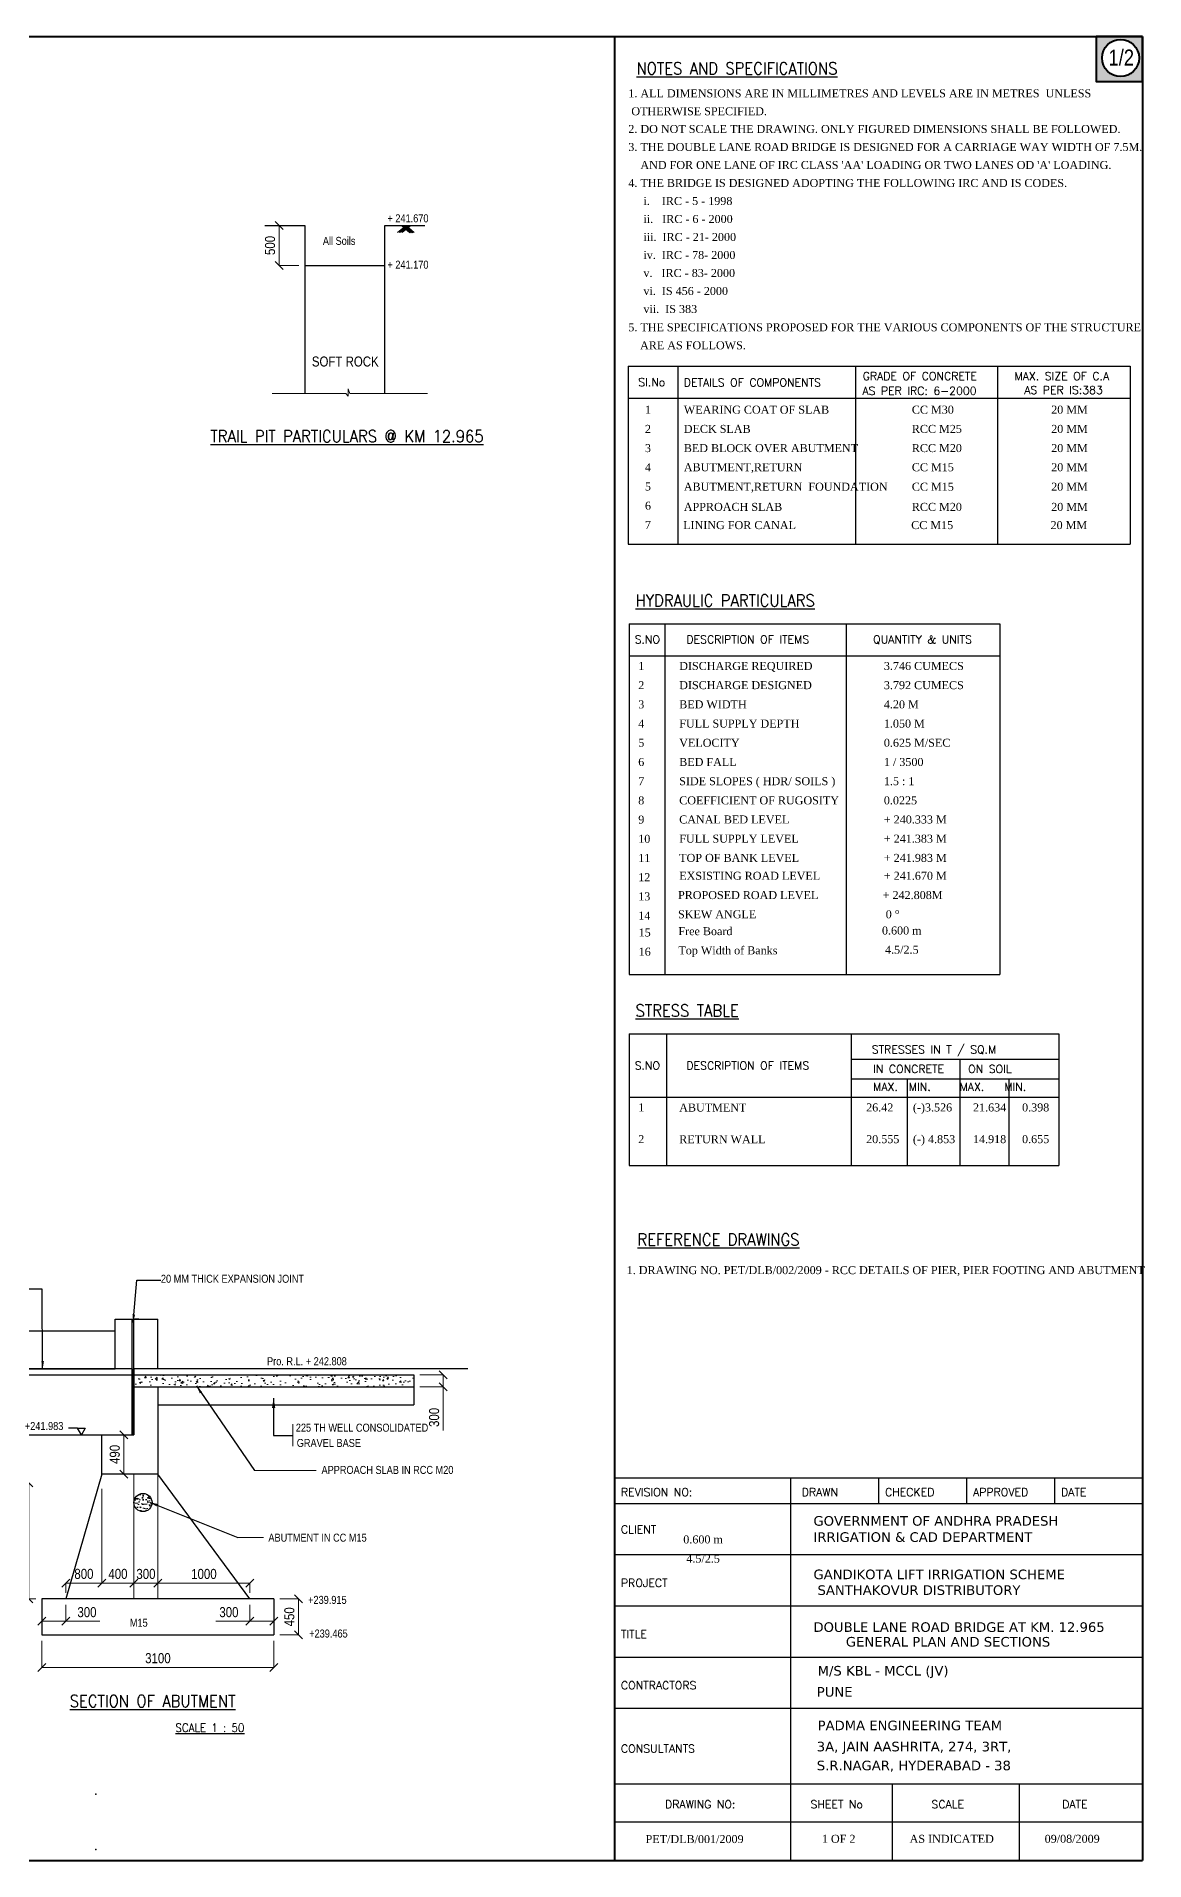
# Model space of a CAD drawing. Header units: millimetres. Extents: x 1066556 to 1127909, y -249798 to -204202.
# Drawn here: x 1100213 to 1127909, y -249798 to -204202 of the extents above; entities that cross this region are included whole.
import ezdxf
from ezdxf.enums import TextEntityAlignment as Align

# ---------------------------------------------------------------- set-up
doc = ezdxf.new("R2010")
doc.units = ezdxf.units.MM
doc.header["$LTSCALE"] = 300
doc.header["$MEASUREMENT"] = 0
for name, color, linetype, lineweight in [('elevations', 7, 'Continuous', 25), ('MAIN', 7, 'Continuous', 25), ('text', 7, 'Continuous', 25)]:
    doc.layers.add(name, color=color, linetype=linetype, lineweight=lineweight)
doc.layers.add('NOTES', color=7, linetype='Continuous')
doc.styles.add('ARIAL', font='times.ttf')
doc.styles.add('ARIAL NARROW', font='ARIALN.TTF', dxfattribs={"height": 250})
doc.styles.add('arn', font='ARIALN.TTF')
doc.styles.add('ROMANS', font='romans')
doc.styles.add('ROMANT', font='romant')
doc.styles.get("Standard").update_dxf_attribs({"font": 'ARIALN.TTF', "height": 200})
doc.styles.add('VERDANA', font='verdana.ttf')
doc.dimstyles.new('REIN FORCE 2', dxfattribs={"dimtxt": 250, "dimasz": 200, "dimexe": 1.25, "dimexo": 150, "dimgap": 100, "dimtad": 1, "dimdec": 1, "dimlfac": 0.5, "dimdsep": 46, "dimtxsty": 'ARIAL NARROW', "dimblk": 'OBLIQUE', "dimcen": 2.5, "dimdle": 1.25, "dimclrd": 6, "dimclre": 5, "dimclrt": 1, "dimadec": 0, "dimazin": 0, "dimtfac": 1, "dimtdec": 1, "dimtmove": 0, "dimatfit": 3, "dimfxl": 1, "dimlwd": 15, "dimlwe": 13, "dimarcsym": 0})
doc.dimstyles.new('STANDARD$7', dxfattribs={"dimtxt": 2, "dimasz": 2, "dimexe": 1.25, "dimexo": 0.625, "dimtad": 1, "dimdec": 0, "dimlfac": 0.5, "dimdsep": 46, "dimtxsty": 'ARIAL NARROW', "dimcen": 2.5, "dimdle": 0.1, "dimse1": 1, "dimse2": 1, "dimadec": 0, "dimazin": 0, "dimtfac": 1, "dimtdec": 0, "dimtmove": 0, "dimatfit": 3, "dimfxl": 1, "dimtolj": 1, "dimtzin": 0, "dimarcsym": 0})

# ---------------------------------------------------------------- blocks, each defined once
blk = doc.blocks.new('_Oblique')
at = {"color": 0, "linetype": 'ByBlock', "lineweight": -2}
blk.add_line((-0.5, -0.5), (0.5, 0.5), dxfattribs=at)
blk = doc.blocks.new('*D5')
at = {"layer": 'Defpoints', "color": 0, "linetype": 'ByBlock', "transparency": 16777216}
for p in [(1106635, -208926), (1106280, -209926), (1106918, -209926)]:
    blk.add_point(p, dxfattribs=at)
at = {"layer": 'MAIN', "color": 5, "linetype": 'ByBlock', "lineweight": 13, "transparency": 16777216}
for p, q in [((1106485, -208926), (1106278, -208926)), ((1106768, -209926), (1106278, -209926))]:
    blk.add_line(p, q, dxfattribs=at)
at = {"layer": 'MAIN', "color": 6, "linetype": 'Continuous', "lineweight": 15, "transparency": 16777216}
blk.add_line((1106280, -208925), (1106280, -209928), dxfattribs=at)
at = {"layer": 'MAIN', "color": 6, "linetype": 'ByBlock', "lineweight": 15, "transparency": 16777216, "xscale": 200, "yscale": 200, "zscale": 200}
for p, rotation in [((1106280, -208926), 90), ((1106280, -209926), 270)]:
    blk.add_blockref('_Oblique', p, dxfattribs=dict(at, rotation=rotation))
at = {"layer": 'MAIN', "color": 1, "linetype": 'ByBlock', "transparency": 16777216, "insert": (1106052, -209426), "char_height": 250, "attachment_point": 5, "rotation": 90, "style": 'ARIAL NARROW'}
blk.add_mtext('500', dxfattribs=at)
blk = doc.blocks.new('*D41')
at = {"layer": 'Defpoints', "color": 0, "linetype": 'ByBlock', "transparency": 16777216}
for p in [(1100349, -244157), (1106149, -244157), (1106149, -244970)]:
    blk.add_point(p, dxfattribs=at)
at = {"layer": 'MAIN', "color": 5, "linetype": 'ByBlock', "lineweight": 13, "transparency": 16777216}
for p, q in [((1100349, -244307), (1100349, -244971)), ((1106149, -244307), (1106149, -244971))]:
    blk.add_line(p, q, dxfattribs=at)
at = {"layer": 'MAIN', "color": 6, "linetype": 'Continuous', "lineweight": 15, "transparency": 16777216}
blk.add_line((1100347, -244970), (1106150, -244970), dxfattribs=at)
at = {"layer": 'MAIN', "color": 6, "linetype": 'ByBlock', "lineweight": 15, "transparency": 16777216, "xscale": 200, "yscale": 200, "zscale": 200, "rotation": 180}
blk.add_blockref('_Oblique', (1100349, -244970), dxfattribs=at)
at = {"layer": 'MAIN', "color": 6, "linetype": 'ByBlock', "lineweight": 15, "transparency": 16777216, "xscale": 200, "yscale": 200, "zscale": 200}
blk.add_blockref('_Oblique', (1106149, -244970), dxfattribs=at)
at = {"layer": 'MAIN', "color": 1, "linetype": 'ByBlock', "transparency": 16777216, "insert": (1103249, -244742), "char_height": 250, "attachment_point": 5, "style": 'ARIAL NARROW'}
blk.add_mtext('3100', dxfattribs=at)
blk = doc.blocks.new('*D19')
at = {"layer": 'Defpoints', "color": 0, "linetype": 'ByBlock', "transparency": 16777216}
for p in [(1106149, -243257), (1106149, -244157), (1106762, -244157)]:
    blk.add_point(p, dxfattribs=at)
at = {"layer": 'MAIN', "color": 5, "linetype": 'ByBlock', "lineweight": 13, "transparency": 16777216}
for p, q in [((1106299, -243257), (1106763, -243257)), ((1106299, -244157), (1106763, -244157))]:
    blk.add_line(p, q, dxfattribs=at)
at = {"layer": 'MAIN', "color": 6, "linetype": 'Continuous', "lineweight": 15, "transparency": 16777216}
blk.add_line((1106762, -243256), (1106762, -244158), dxfattribs=at)
at = {"layer": 'MAIN', "color": 6, "linetype": 'ByBlock', "lineweight": 15, "transparency": 16777216, "xscale": 200, "yscale": 200, "zscale": 200}
for p, rotation in [((1106762, -243257), 90), ((1106762, -244157), 270)]:
    blk.add_blockref('_Oblique', p, dxfattribs=dict(at, rotation=rotation))
at = {"layer": 'MAIN', "color": 1, "linetype": 'ByBlock', "transparency": 16777216, "insert": (1106534, -243707), "char_height": 250, "attachment_point": 5, "rotation": 90, "style": 'ARIAL NARROW'}
blk.add_mtext('450', dxfattribs=at)
blk = doc.blocks.new('*D20')
at = {"layer": 'Defpoints', "color": 0, "linetype": 'ByBlock', "transparency": 16777216}
for p in [(1105549, -243257), (1106149, -243257), (1105549, -243818)]:
    blk.add_point(p, dxfattribs=at)
at = {"layer": 'MAIN', "color": 5, "linetype": 'ByBlock', "lineweight": 13, "transparency": 16777216}
for p, q in [((1105549, -243407), (1105549, -243820)), ((1106149, -243407), (1106149, -243820))]:
    blk.add_line(p, q, dxfattribs=at)
at = {"layer": 'MAIN', "color": 6, "linetype": 'Continuous', "lineweight": 15, "transparency": 16777216}
for p, q in [((1105549, -243818), (1104696, -243818)), ((1106150, -243818), (1105549, -243818))]:
    blk.add_line(p, q, dxfattribs=at)
at = {"layer": 'MAIN', "color": 6, "linetype": 'ByBlock', "lineweight": 15, "transparency": 16777216, "xscale": 200, "yscale": 200, "zscale": 200, "rotation": 180}
blk.add_blockref('_Oblique', (1105549, -243818), dxfattribs=at)
at = {"layer": 'MAIN', "color": 6, "linetype": 'ByBlock', "lineweight": 15, "transparency": 16777216, "xscale": 200, "yscale": 200, "zscale": 200}
blk.add_blockref('_Oblique', (1106149, -243818), dxfattribs=at)
at = {"layer": 'MAIN', "color": 1, "linetype": 'ByBlock', "transparency": 16777216, "insert": (1105023, -243591), "char_height": 250, "attachment_point": 5, "style": 'ARIAL NARROW'}
blk.add_mtext('300', dxfattribs=at)
blk = doc.blocks.new('*D42')
at = {"layer": 'Defpoints', "color": 0, "linetype": 'ByBlock', "transparency": 16777216}
for p in [(1100349, -243257), (1100949, -243257), (1100949, -243818)]:
    blk.add_point(p, dxfattribs=at)
at = {"layer": 'MAIN', "color": 5, "linetype": 'ByBlock', "lineweight": 13, "transparency": 16777216}
for p, q in [((1100349, -243407), (1100349, -243820)), ((1100949, -243407), (1100949, -243820))]:
    blk.add_line(p, q, dxfattribs=at)
at = {"layer": 'MAIN', "color": 6, "linetype": 'Continuous', "lineweight": 15, "transparency": 16777216}
for p, q in [((1100347, -243818), (1100949, -243818)), ((1100949, -243818), (1101801, -243818))]:
    blk.add_line(p, q, dxfattribs=at)
at = {"layer": 'MAIN', "color": 6, "linetype": 'ByBlock', "lineweight": 15, "transparency": 16777216, "xscale": 200, "yscale": 200, "zscale": 200, "rotation": 180}
blk.add_blockref('_Oblique', (1100349, -243818), dxfattribs=at)
at = {"layer": 'MAIN', "color": 6, "linetype": 'ByBlock', "lineweight": 15, "transparency": 16777216, "xscale": 200, "yscale": 200, "zscale": 200}
blk.add_blockref('_Oblique', (1100949, -243818), dxfattribs=at)
at = {"layer": 'MAIN', "color": 1, "linetype": 'ByBlock', "transparency": 16777216, "insert": (1101475, -243591), "char_height": 250, "attachment_point": 5, "style": 'ARIAL NARROW'}
blk.add_mtext('300', dxfattribs=at)
blk = doc.blocks.new('*D21')
at = {"layer": 'Defpoints', "color": 0, "linetype": 'ByBlock', "transparency": 16777216}
for p in [(1100020, -240357), (1100020, -240357), (1100349, -243257)]:
    blk.add_point(p, dxfattribs=at)
at = {"layer": 'MAIN', "color": 5, "linetype": 'ByBlock', "lineweight": 13, "transparency": 16777216}
for p, q in [((1099870, -240357), (1100018, -240357)), ((1100199, -243257), (1100018, -243257))]:
    blk.add_line(p, q, dxfattribs=at)
at = {"layer": 'MAIN', "color": 6, "linetype": 'Continuous', "lineweight": 15, "transparency": 16777216}
blk.add_line((1100020, -243258), (1100020, -240356), dxfattribs=at)
at = {"layer": 'MAIN', "color": 6, "linetype": 'ByBlock', "lineweight": 15, "transparency": 16777216, "xscale": 200, "yscale": 200, "zscale": 200}
for p, rotation in [((1100020, -240357), 90), ((1100020, -243257), 270)]:
    blk.add_blockref('_Oblique', p, dxfattribs=dict(at, rotation=rotation))
at = {"layer": 'MAIN', "color": 1, "linetype": 'ByBlock', "transparency": 16777216, "insert": (1099792, -241807), "char_height": 250, "attachment_point": 5, "rotation": 90, "style": 'ARIAL NARROW'}
blk.add_mtext('1450', dxfattribs=at)
blk = doc.blocks.new('*D22')
at = {"layer": 'Defpoints', "color": 0, "linetype": 'ByBlock', "transparency": 16777216}
for p in [(1101849, -240357), (1101849, -242862), (1100949, -243257)]:
    blk.add_point(p, dxfattribs=at)
at = {"layer": 'MAIN', "color": 5, "linetype": 'ByBlock', "lineweight": 13, "transparency": 16777216}
for p, q in [((1101849, -240507), (1101849, -242864)), ((1100949, -243107), (1100949, -242861))]:
    blk.add_line(p, q, dxfattribs=at)
at = {"layer": 'MAIN', "color": 6, "linetype": 'Continuous', "lineweight": 15, "transparency": 16777216}
blk.add_line((1100947, -242862), (1101850, -242862), dxfattribs=at)
at = {"layer": 'MAIN', "color": 6, "linetype": 'ByBlock', "lineweight": 15, "transparency": 16777216, "xscale": 200, "yscale": 200, "zscale": 200, "rotation": 180}
blk.add_blockref('_Oblique', (1100949, -242862), dxfattribs=at)
at = {"layer": 'MAIN', "color": 6, "linetype": 'ByBlock', "lineweight": 15, "transparency": 16777216, "xscale": 200, "yscale": 200, "zscale": 200}
blk.add_blockref('_Oblique', (1101849, -242862), dxfattribs=at)
at = {"layer": 'MAIN', "color": 1, "linetype": 'ByBlock', "transparency": 16777216, "insert": (1101399, -242635), "char_height": 250, "attachment_point": 5, "style": 'ARIAL NARROW'}
blk.add_mtext('800', dxfattribs=at)
blk = doc.blocks.new('*D43')
at = {"layer": 'Defpoints', "color": 0, "linetype": 'ByBlock', "transparency": 16777216}
for p in [(1102649, -242864), (1102649, -243257), (1103249, -243257)]:
    blk.add_point(p, dxfattribs=at)
at = {"layer": 'MAIN', "color": 6, "linetype": 'Continuous', "lineweight": 15, "transparency": 16777216}
blk.add_line((1103250, -242864), (1102647, -242864), dxfattribs=at)
at = {"layer": 'MAIN', "color": 5, "linetype": 'ByBlock', "lineweight": 13, "transparency": 16777216}
for p, q in [((1102649, -243107), (1102649, -242862)), ((1103249, -243107), (1103249, -242862))]:
    blk.add_line(p, q, dxfattribs=at)
at = {"layer": 'MAIN', "color": 6, "linetype": 'ByBlock', "lineweight": 15, "transparency": 16777216, "xscale": 200, "yscale": 200, "zscale": 200, "rotation": 180}
blk.add_blockref('_Oblique', (1102649, -242864), dxfattribs=at)
at = {"layer": 'MAIN', "color": 6, "linetype": 'ByBlock', "lineweight": 15, "transparency": 16777216, "xscale": 200, "yscale": 200, "zscale": 200}
blk.add_blockref('_Oblique', (1103249, -242864), dxfattribs=at)
at = {"layer": 'MAIN', "color": 1, "linetype": 'ByBlock', "transparency": 16777216, "insert": (1102949, -242636), "char_height": 250, "attachment_point": 5, "style": 'ARIAL NARROW'}
blk.add_mtext('300', dxfattribs=at)
blk = doc.blocks.new('*D23')
at = {"layer": 'Defpoints', "color": 0, "linetype": 'ByBlock', "transparency": 16777216}
for p in [(1101849, -242862), (1101849, -242862), (1102649, -243107)]:
    blk.add_point(p, dxfattribs=at)
at = {"layer": 'MAIN', "color": 6, "linetype": 'Continuous', "lineweight": 15, "transparency": 16777216}
blk.add_line((1102650, -242862), (1101847, -242862), dxfattribs=at)
at = {"layer": 'MAIN', "color": 5, "linetype": 'ByBlock', "lineweight": 13, "transparency": 16777216}
for p, q in [((1101849, -242712), (1101849, -242861)), ((1102649, -242957), (1102649, -242861))]:
    blk.add_line(p, q, dxfattribs=at)
at = {"layer": 'MAIN', "color": 6, "linetype": 'ByBlock', "lineweight": 15, "transparency": 16777216, "xscale": 200, "yscale": 200, "zscale": 200, "rotation": 180}
blk.add_blockref('_Oblique', (1101849, -242862), dxfattribs=at)
at = {"layer": 'MAIN', "color": 6, "linetype": 'ByBlock', "lineweight": 15, "transparency": 16777216, "xscale": 200, "yscale": 200, "zscale": 200}
blk.add_blockref('_Oblique', (1102649, -242862), dxfattribs=at)
at = {"layer": 'MAIN', "color": 1, "linetype": 'ByBlock', "transparency": 16777216, "insert": (1102249, -242635), "char_height": 250, "attachment_point": 5, "style": 'ARIAL NARROW'}
blk.add_mtext('400', dxfattribs=at)
blk = doc.blocks.new('*D24')
at = {"layer": 'Defpoints', "color": 0, "linetype": 'ByBlock', "transparency": 16777216}
for p in [(1105549, -242864), (1103249, -243257), (1105549, -243257)]:
    blk.add_point(p, dxfattribs=at)
at = {"layer": 'MAIN', "color": 6, "linetype": 'Continuous', "lineweight": 15, "transparency": 16777216}
blk.add_line((1103247, -242864), (1105550, -242864), dxfattribs=at)
at = {"layer": 'MAIN', "color": 5, "linetype": 'ByBlock', "lineweight": 13, "transparency": 16777216}
for p, q in [((1103249, -243107), (1103249, -242862)), ((1105549, -243107), (1105549, -242862))]:
    blk.add_line(p, q, dxfattribs=at)
at = {"layer": 'MAIN', "color": 6, "linetype": 'ByBlock', "lineweight": 15, "transparency": 16777216, "xscale": 200, "yscale": 200, "zscale": 200, "rotation": 180}
blk.add_blockref('_Oblique', (1103249, -242864), dxfattribs=at)
at = {"layer": 'MAIN', "color": 6, "linetype": 'ByBlock', "lineweight": 15, "transparency": 16777216, "xscale": 200, "yscale": 200, "zscale": 200}
blk.add_blockref('_Oblique', (1105549, -242864), dxfattribs=at)
at = {"layer": 'MAIN', "color": 1, "linetype": 'ByBlock', "transparency": 16777216, "insert": (1104399, -242636), "char_height": 250, "attachment_point": 5, "style": 'ARIAL NARROW'}
blk.add_mtext('1000', dxfattribs=at)
blk = doc.blocks.new('*D48')
at = {"layer": 'Defpoints', "color": 0, "linetype": 'ByBlock', "transparency": 16777216}
for p in [(1109649, -237657), (1109649, -237957), (1110380, -237957)]:
    blk.add_point(p, dxfattribs=at)
at = {"layer": 'MAIN', "color": 5, "linetype": 'ByBlock', "lineweight": 13, "transparency": 16777216}
for p, q in [((1109799, -237657), (1110382, -237657)), ((1109799, -237957), (1110382, -237957))]:
    blk.add_line(p, q, dxfattribs=at)
at = {"layer": 'MAIN', "color": 6, "linetype": 'Continuous', "lineweight": 15, "transparency": 16777216}
for p, q in [((1110380, -237656), (1110380, -237957)), ((1110380, -237957), (1110380, -239048))]:
    blk.add_line(p, q, dxfattribs=at)
at = {"layer": 'MAIN', "color": 6, "linetype": 'ByBlock', "lineweight": 15, "transparency": 16777216, "xscale": 200, "yscale": 200, "zscale": 200}
for p, rotation in [((1110380, -237657), 90), ((1110380, -237957), 270)]:
    blk.add_blockref('_Oblique', p, dxfattribs=dict(at, rotation=rotation))
at = {"layer": 'MAIN', "color": 1, "linetype": 'ByBlock', "transparency": 16777216, "insert": (1110153, -238722), "char_height": 250, "attachment_point": 5, "rotation": 90, "style": 'ARIAL NARROW'}
blk.add_mtext('300', dxfattribs=at)
blk = doc.blocks.new('*D54')
at = {"layer": 'Defpoints', "color": 0, "linetype": 'ByBlock', "transparency": 16777216}
for p in [(1102112, -239157), (1102112, -240137), (1102399, -240137)]:
    blk.add_point(p, dxfattribs=at)
at = {"layer": 'MAIN', "color": 5, "linetype": 'ByBlock', "lineweight": 13, "transparency": 16777216}
for p, q in [((1102262, -239157), (1102400, -239157)), ((1102262, -240137), (1102400, -240137))]:
    blk.add_line(p, q, dxfattribs=at)
at = {"layer": 'MAIN', "color": 6, "linetype": 'Continuous', "lineweight": 15, "transparency": 16777216}
blk.add_line((1102399, -239156), (1102399, -240138), dxfattribs=at)
at = {"layer": 'MAIN', "color": 6, "linetype": 'ByBlock', "lineweight": 15, "transparency": 16777216, "xscale": 200, "yscale": 200, "zscale": 200}
for p, rotation in [((1102399, -239157), 90), ((1102399, -240137), 270)]:
    blk.add_blockref('_Oblique', p, dxfattribs=dict(at, rotation=rotation))
at = {"layer": 'MAIN', "color": 1, "linetype": 'ByBlock', "transparency": 16777216, "insert": (1102171, -239647), "char_height": 250, "attachment_point": 5, "rotation": 90, "style": 'ARIAL NARROW'}
blk.add_mtext('490', dxfattribs=at)

msp = doc.modelspace()

# ---------------------------------------------------------------- hatches: boundary and pattern name
at = {"layer": 'elevations', "linetype": 'ByBlock'}
h = msp.add_hatch(color=0, dxfattribs=at)
h.paths.add_polyline_path([(1127861.72, -204201.98), (1126697.32, -204201.98), (1126697.32, -205324.93), (1127861.72, -205324.93)])
h.paths.add_polyline_path([(1126846.52, -204739.21, -1), (1127773.03, -204739.21, -1)], flags=16)
at = {"layer": 'MAIN', "lineweight": 9}
h = msp.add_hatch(dxfattribs=at)
h.set_pattern_fill('AR-CONC', color=0, scale=60, style=0)
h.set_pattern_definition([(50, (457414.36, -90.14), (430.35611, -37.65128), [45, -495]), (355, (457414.36, -90.14), (-83.2508, 451.31528), [36, -396]), (100.4514, (457450.22, -93.27), (347.10563, 413.66373), [38.24411, -420.68527]), (46.1842, (457414.36, 29.86), (640.34463, -99.3114), [67.5, -742.5]), (96.6356, (457467.7, 21.6), (560.7976, 584.4707), [57.3662, -631.0278]), (351.1842, (457414.36, 29.86), (560.79717, 584.47116), [54, -594]), (21, (457474.36, -0.14), (358.14423, -241.57133), [45, -495]), (326, (457474.36, -0.14), (145.9892, 435.09003), [36, -396]), (71.4514, (457504.2, -20.27), (504.13358, 193.5183), [38.24411, -420.68527]), (37.5, (457414.36, -90.14), (7.295913, 199.736312), [0, -391.2, 0, -402, 0, -397.5]), (7.5, (457414.36, -90.14), (157.84172, 236.64703), [0, -229.2, 0, -382.2, 0, -151.5]), (327.5, (457280.56, -90.14), (320.29346, -13.532923), [0, -150, 0, -468, 0, -621]), (317.5, (457220.56, -90.14), (349.9117, 60.06299), [0, -195, 0, -310.8, 0, -441])])
h.paths.add_polyline_path([(1109649.43, -237657.16), (1103248.69, -237657.16), (1103248.69, -237957.16), (1109649.43, -237957.16)])
h.paths.add_polyline_path([(1103248.69, -237657.16), (1102648.69, -237657.16), (1102648.69, -237707.16), (1102648.69, -237957.16), (1103248.69, -237957.16)])
h = msp.add_hatch(dxfattribs=at)
h.set_pattern_fill('AR-CONC', color=0, scale=30, style=0)
h.set_pattern_definition([(130, (1657053.82, -342876.7), (-215.178055, -18.82564), [22.5, -247.5]), (185, (1657053.82, -342876.7), (41.6254, 225.65764), [18, -198]), (79.5486, (1657035.88, -342878.28), (-173.552815, 206.83186), [19.12206, -210.34263]), (133.8158, (1657053.82, -342816.7), (-320.17231, -49.6557), [33.75, -371.25]), (83.3644, (1657027.14, -342820.84), (-280.39881, 292.23536), [28.68309, -315.5139]), (188.8158, (1657053.8, -342816.7), (-280.39858, 292.23558), [27, -297]), (159, (1657023.82, -342831.7), (-179.072116, -120.785667), [22.5, -247.5]), (214, (1657023.82, -342831.7), (-72.9946, 217.54501), [18, -198]), (108.5486, (1657008.9, -342841.77), (-252.06679, 96.75915), [19.12206, -210.34263]), (142.5, (1657053.816, -342876.71), (-3.647957, 99.868156), [0, -195.6, 0, -201, 0, -198.75]), (172.5, (1657053.82, -342876.71), (-78.920861, 118.323514), [0, -114.6, 0, -191.1, 0, -75.75]), (212.5, (1657120.72, -342876.71), (-160.146731, -6.766462), [0, -75, 0, -234, 0, -310.5]), (222.5, (1657150.72, -342876.7), (-174.95585, 30.031495), [0, -97.5, 0, -155.4, 0, -220.5])])
edge = h.paths.add_edge_path()
edge.add_arc((1102874.54, -240849.83), 226.79, 180, 540, ccw=False)

# ---------------------------------------------------------------- linework, layer by layer
at = {"layer": 'elevations', "color": 0, "linetype": 'ByBlock'}
for p, q in [((1101242.12, -238991.99), (1101011.87, -238991.99)), ((1101242.12, -238991.99), (1101429.47, -238991.99)), ((1101335.8, -239157.16), (1101242.12, -238991.99)), ((1101429.47, -238991.99), (1101335.8, -239157.16))]:
    msp.add_line(p, q, dxfattribs=at)
at = {"layer": 'MAIN', "color": 0, "lineweight": 40}
for p, q in [((1066555.68, -204201.98), (1127861.72, -204201.98)), ((1114661.72, -204201.98), (1114661.72, -249798.44)), ((1127861.72, -204201.98), (1127861.72, -249798.44)), ((1066555.68, -249798.44), (1127861.72, -249798.44))]:
    msp.add_line(p, q, dxfattribs=at)
at = {"layer": 'MAIN', "color": 0, "linetype": 'ByBlock'}
for p, q in [((1105918, -208926.37), (1106918, -208926.37)), ((1106918, -208926.37), (1106918, -213124.48)), ((1108918, -213124.48), (1108918, -208926.37)), ((1108918, -208926.37), (1109918, -208926.37)), ((1106918, -209926.37), (1108918, -209926.37)), ((1102177.94, -236267.16), (1102607.94, -236267.16)), ((1102177.94, -237507.16), (1102177.94, -236267.16)), ((1102178.69, -236267.16), (1102608.69, -236267.16)), ((1102608.69, -237507.16), (1102608.69, -236267.16)), ((1102648.69, -236267.16), (1103248.69, -236267.16)), ((1102768.69, -236267.16), (1102648.69, -236267.16)), ((1102648.69, -237707.16), (1102648.69, -236267.16)), ((1102768.24, -236267.16), (1103128.24, -236267.16)), ((1102768.69, -236267.16), (1103128.69, -236267.16)), ((1103128.69, -236267.16), (1103248.69, -236267.16)), ((1103248.69, -237507.16), (1103248.69, -236267.16)), ((1102608.69, -237507.16), (1097134.73, -237507.16)), ((1102608.69, -237507.16), (1102608.69, -239157.16)), ((1102608.69, -237507.16), (1102608.69, -239157.16)), ((1102608.69, -239157.16), (1102608.69, -237507.16)), ((1102648.69, -237507.16), (1102648.69, -239157.16)), ((1102648.69, -237507.16), (1102648.69, -239157.16)), ((1102648.69, -239157.16), (1102648.69, -237507.16)), ((1110994.78, -237507.16), (1102648.69, -237507.16)), ((1097212.08, -237657.16), (1102608.69, -237657.16)), ((1102648.69, -237657.16), (1109448.69, -237657.16)), ((1102648.69, -237957.16), (1109649.43, -237957.16)), ((1102649.43, -237657.16), (1109649.43, -237657.16)), ((1103248.69, -237957.16), (1103248.69, -239527.16)), ((1109649.43, -237657.16), (1109649.43, -237957.16)), ((1109649.43, -237957.16), (1109649.43, -238407.16)), ((1103248.69, -238407.16), (1109649.43, -238407.16)), ((1097177.9, -239157.16), (1102648.69, -239157.16)), ((1101848.69, -240137.16), (1101848.69, -239157.16)), ((1103248.69, -239297.16), (1103248.69, -240137.16)), ((1103248.69, -239297.16), (1103248.69, -240137.16)), ((1101848.69, -240137.16), (1100948.69, -243257.16)), ((1103248.69, -240137.16), (1101848.69, -240137.16)), ((1103248.69, -240137.16), (1101848.69, -240137.16)), ((1105548.69, -243257.16), (1103248.69, -240137.16)), ((1100348.69, -243257.16), (1100348.69, -244157.16)), ((1100948.69, -243257.16), (1100348.69, -243257.16)), ((1106148.69, -243257.16), (1100948.69, -243257.16)), ((1106148.69, -243257.16), (1106148.69, -244157.16)), ((1100348.69, -244157.16), (1106148.69, -244157.16))]:
    msp.add_line(p, q, dxfattribs=at)
at = {"layer": 'MAIN', "color": 0, "lineweight": 13}
for p, q in [((1109456.45, -208926.67), (1109236.11, -209102.74)), ((1109495.08, -208926.67), (1109274.74, -209102.74)), ((1109495.09, -208926.67), (1109274.75, -209102.74)), ((1109533.72, -208926.67), (1109313.38, -209102.74)), ((1109533.72, -208926.67), (1109313.38, -209102.74)), ((1109338.2, -208926.37), (1109544.17, -209108.85)), ((1109572.34, -208926.67), (1109352.01, -209102.74)), ((1109376.57, -208926.37), (1109584.83, -209110.88)), ((1109379.19, -208928.7), (1109580.25, -209106.82)), ((1109415.27, -208926.67), (1109620.91, -209108.85)), ((1109456.45, -208926.67), (1109657.5, -209104.79)), ((1106105.73, -213124.48), (1107946.44, -213124.48)), ((1108047.98, -213124.48), (1109990.23, -213124.48))]:
    msp.add_line(p, q, dxfattribs=at)
at = {"layer": 'MAIN', "color": 0, "lineweight": 9}
for p, q in [((1106622.38, -239436.96), (1106622.38, -238892.34)), ((1102648.69, -240137.16), (1102648.69, -243257.16)), ((1103248.69, -240131.16), (1103248.69, -243257.16)), ((1105662.41, -240051.5), (1107207.73, -240051.5)), ((1105243.89, -241724.43), (1105675.38, -241724.43)), ((1105459.64, -241724.43), (1105891.13, -241724.43))]:
    msp.add_line(p, q, dxfattribs=at)
at = {"layer": 'MAIN', "color": 0, "lineweight": 40}
msp.add_lwpolyline([(1127861.72, -204201.98), (1126697.32, -204201.98), (1126697.32, -205324.93), (1127861.72, -205324.93)], close=True, dxfattribs=at)
at = {"layer": 'MAIN', "color": 0, "lineweight": 13}
msp.add_lwpolyline([(1108047.98, -213124.48), (1108004.23, -213007.39), (1108004.23, -213124.48), (1108004.23, -213196.89), (1107946.44, -213124.48)], dxfattribs=at)
at = {"layer": 'MAIN', "color": 0, "linetype": 'ByBlock'}
msp.add_lwpolyline([(1097177.97, -237507.16), (1102177.94, -237507.16), (1102177.94, -236567.16), (1097177.97, -236567.16)], dxfattribs=at)
at = {"layer": 'MAIN', "color": 0, "lineweight": 40}
msp.add_circle((1127309.77, -204739.21), 463.26, dxfattribs=at)
at = {"layer": 'MAIN', "color": 0, "linetype": 'ByBlock'}
msp.add_circle((1102874.54, -240849.83), 226.79, dxfattribs=at)
at = {"layer": 'MAIN', "color": 0, "lineweight": 9}
msp.add_arc((1100349.69, -244156.16), 1, 180, 270, dxfattribs=at)
at = {"layer": 'NOTES', "color": 0, "linetype": 'ByBlock'}
for p, q in [((1115000.28, -212446.87), (1115000.26, -216893.42)), ((1115000.28, -212446.87), (1127546.73, -212446.87)), ((1116246.17, -212446.88), (1116246.17, -216893.93)), ((1120686.32, -212446.88), (1120686.32, -216893.94)), ((1124236.71, -212446.88), (1124236.71, -216893.94)), ((1127546.73, -212446.9), (1127546.73, -216893.45)), ((1115000.27, -213246.88), (1127546.73, -213246.88)), ((1115000.77, -216340.76), (1115000.27, -216340.26)), ((1115000.27, -216439.72), (1115000.77, -216440.22)), ((1115000.76, -216794.46), (1115000.26, -216793.96)), ((1115000.26, -216893.42), (1115000.76, -216893.92)), ((1115000.76, -216893.92), (1127546.23, -216893.95)), ((1115026.84, -218884.11), (1124291.78, -218884.11)), ((1115026.84, -218884.11), (1115026.84, -226884.11)), ((1115916.52, -218884.11), (1115916.52, -227647.07)), ((1120447.48, -218884.11), (1120447.48, -227647.07)), ((1124291.78, -218884.11), (1124291.78, -227647.07)), ((1115026.84, -219684.11), (1124291.78, -219684.11)), ((1115026.84, -229135.6), (1115026.84, -231440.56)), ((1115026.84, -229135.6), (1125767.04, -229135.6)), ((1115958.93, -229135.6), (1115958.93, -232426.42)), ((1120577, -229135.6), (1120577, -232426.42)), ((1125767.04, -229135.6), (1125767.04, -232426.42)), ((1120577, -229770.68), (1125767.04, -229770.68)), ((1123288.53, -229770.68), (1123288.53, -232426.42)), ((1120577, -230257.57), (1125767.04, -230257.57)), ((1121975.14, -230257.57), (1121975.14, -232426.42)), ((1124517.2, -230257.57), (1124517.2, -232426.42)), ((1115026.84, -230718.86), (1125767.04, -230718.86)), ((1114661.72, -240231.06), (1127861.72, -240231.06)), ((1119061.72, -240231.06), (1119061.72, -249798.44)), ((1121261.72, -240231.06), (1121261.72, -240871.06)), ((1123461.72, -240231.06), (1123461.72, -240871.06)), ((1125661.72, -240231.06), (1125661.72, -240871.06)), ((1114661.72, -240871.06), (1127861.72, -240871.06)), ((1114661.72, -242151.06), (1127861.72, -242151.06)), ((1114661.72, -243431.06), (1127861.72, -243431.06)), ((1114661.72, -244711.06), (1127861.72, -244711.06)), ((1114661.72, -245991.06), (1127861.72, -245991.06)), ((1114661.72, -247878.44), (1127861.72, -247878.44)), ((1121598.5, -247878.44), (1121598.5, -249798.44)), ((1124773.22, -247878.44), (1124773.22, -249798.44)), ((1127861.72, -248838.44), (1114661.72, -248838.44))]:
    msp.add_line(p, q, dxfattribs=at)
at = {"layer": 'text', "color": 0, "linetype": 'ByBlock'}
for p, q in [((1115026.84, -226884.11), (1115026.84, -227647.07)), ((1115026.84, -227647.07), (1124291.78, -227647.07)), ((1115026.84, -231440.56), (1115026.84, -232426.42)), ((1115026.84, -232426.42), (1125767.04, -232426.42))]:
    msp.add_line(p, q, dxfattribs=at)
for p in [(1101697.8, -248140.41), (1101697.8, -249522.68), (1101697.8, -249522.68)]:
    msp.add_point(p, dxfattribs=at)

# ---------------------------------------------------------------- texts
at = {"color": 0, "style": 'ROMANT', "width": 0.9}
for s, p in [('%%UNOTES AND SPECIFICATIONS', (1115210.83, -205149.2)), ('%%UHYDRAULIC PARTICULARS', (1115188.33, -218450.78)), ('%%USTRESS TABLE', (1115188.33, -228702.27)), ('%%UREFERENCE DRAWINGS', (1115235.02, -234424.37))]:
    msp.add_text(s, height=300, dxfattribs=at).set_placement(p)
at = {"color": 0}
for s, style, p in [('1. ALL DIMENSIONS ARE IN MILLIMETRES AND LEVELS ARE IN METRES  UNLESS', 'ARIAL', (1115006.25, -205723.13)), (' OTHERWISE SPECIFIED.', 'ARIAL', (1115006.25, -206170.46)), ('2. DO NOT SCALE THE DRAWING. ONLY FIGURED DIMENSIONS SHALL BE FOLLOWED.', 'ARIAL', (1115006.25, -206614.16)), ('3. THE DOUBLE LANE ROAD BRIDGE IS DESIGNED FOR A CARRIAGE WAY WIDTH OF 7.5M.', 'ARIAL', (1115006.25, -207064.16)), ("    AND FOR ONE LANE OF IRC CLASS 'AA' LOADING OR TWO LANES OD 'A' LOADING.", 'ARIAL', (1115006.25, -207514.16)), ('4. THE BRIDGE IS DESIGNED ADOPTING THE FOLLOWING IRC AND IS CODES.', 'ARIAL', (1115006.25, -207964.16)), ('     i.    IRC - 5 - 1998', 'ARIAL', (1115006.25, -208414.16)), ('     ii.   IRC - 6 - 2000', 'ARIAL', (1115006.25, -208864.16)), ('     iii.  IRC - 21- 2000', 'ARIAL', (1115006.25, -209314.16)), ('     iv.  IRC - 78- 2000', 'ARIAL', (1115006.25, -209764.16)), ('     v.   IRC - 83- 2000', 'ARIAL', (1115006.25, -210214.16)), ('     vi.  IS 456 - 2000', 'ARIAL', (1115006.25, -210664.16)), ('     vii.  IS 383 ', 'ARIAL', (1115006.25, -211114.16)), ('5. THE SPECIFICATIONS PROPOSED FOR THE VARIOUS COMPONENTS OF THE STRUCTURE ', 'ARIAL', (1115006.25, -211571.35)), ('ARE AS FOLLOWS.', 'ARIAL', (1115300.36, -212021.35)), ('Sl.No     ', 'ROMANS', (1115254.98, -212943.8)), ('DETAILS OF COMPONENTS', 'ROMANS', (1116393.42, -212952.19)), ('GRADE OF CONCRETE', 'ROMANS', (1120864.89, -212790.8)), ('MAX. SIZE OF C.A', 'ROMANS', (1124660.2, -212790.8)), ('AS PER IRC: 6-2000', 'ROMANS', (1120856.82, -213159.69)), ('AS PER IS:383', 'ROMANS', (1124903.49, -213139.22)), ('1', 'ARIAL', (1115421.84, -213630.97)), ('WEARING COAT OF SLAB', 'ARIAL', (1116393.42, -213630.97)), ('CC M30', 'ARIAL', (1122093.39, -213630.98)), ('20 MM', 'ARIAL', (1125576.48, -213630.99)), ('2', 'ARIAL', (1115421.84, -214110.97)), ('DECK SLAB', 'ARIAL', (1116393.42, -214110.97)), ('RCC M25', 'ARIAL', (1122093.39, -214110.98)), ('20 MM', 'ARIAL', (1125576.48, -214110.99)), ('3', 'ARIAL', (1115421.84, -214590.97)), ('BED BLOCK OVER ABUTMENT', 'ARIAL', (1116393.42, -214590.97)), ('RCC M20', 'ARIAL', (1122093.39, -214590.98)), ('20 MM', 'ARIAL', (1125576.48, -214590.99)), ('4', 'ARIAL', (1115421.84, -215070.97)), ('ABUTMENT,RETURN  ', 'ARIAL', (1116393.42, -215069.71)), ('CC M15', 'ARIAL', (1122093.39, -215069.72)), ('20 MM', 'ARIAL', (1125576.48, -215069.73)), ('5', 'ARIAL', (1115421.84, -215550.97)), ('ABUTMENT,RETURN  FOUNDATION', 'ARIAL', (1116393.42, -215556.36)), ('CC M15', 'ARIAL', (1122093.39, -215556.36)), ('20 MM', 'ARIAL', (1125576.48, -215556.38)), ('6', 'ARIAL', (1115421.84, -216030.97)), ('APPROACH SLAB', 'ARIAL', (1116393.42, -216060.53)), ('RCC M20', 'ARIAL', (1122093.39, -216060.53)), ('20 MM', 'ARIAL', (1125576.48, -216060.54)), ('7', 'ARIAL', (1115421.84, -216510.97)), ('LINING FOR CANAL', 'ARIAL', (1116377.37, -216515.95)), ('CC M15', 'ARIAL', (1122077.33, -216515.96)), ('20 MM', 'ARIAL', (1125560.42, -216515.97)), ('S.NO', 'ROMANS', (1115164.83, -219373.03)), ('DESCRIPTION OF ITEMS', 'ROMANS', (1116458.07, -219373.03)), ('QUANTITY & UNITS', 'ROMANS', (1121124.93, -219373.03)), ('1', 'ARIAL', (1115254.51, -220037.33)), ('DISCHARGE REQUIRED', 'ARIAL', (1116278.71, -220037.33)), ('3.746 CUMECS', 'ARIAL', (1121393.97, -220037.33)), ('2', 'ARIAL', (1115254.51, -220517.33)), ('DISCHARGE DESIGNED', 'ARIAL', (1116278.71, -220517.33)), ('3.792 CUMECS', 'ARIAL', (1121393.97, -220517.33)), ('3', 'ARIAL', (1115254.51, -220997.33)), ('BED WIDTH', 'ARIAL', (1116278.71, -220997.33)), ('4.20 M', 'ARIAL', (1121393.97, -220997.33)), ('4', 'ARIAL', (1115254.51, -221477.33)), ('FULL SUPPLY DEPTH', 'ARIAL', (1116278.71, -221477.33)), ('1.050 M', 'ARIAL', (1121393.97, -221477.33)), ('5', 'ARIAL', (1115254.51, -221957.33)), ('VELOCITY', 'ARIAL', (1116278.71, -221957.33)), ('0.625 M/SEC', 'ARIAL', (1121393.97, -221957.33)), ('6', 'ARIAL', (1115254.51, -222437.33)), ('BED FALL', 'ARIAL', (1116278.71, -222437.33)), ('1 / 3500', 'ARIAL', (1121393.97, -222437.33)), ('7', 'ARIAL', (1115254.51, -222917.33)), ('SIDE SLOPES ( HDR/ SOILS )', 'ARIAL', (1116278.71, -222917.33)), ('1.5 : 1', 'ARIAL', (1121393.97, -222917.33)), ('8', 'ARIAL', (1115254.51, -223397.33)), ('COEFFICIENT OF RUGOSITY', 'ARIAL', (1116278.71, -223397.33)), ('0.0225', 'ARIAL', (1121393.97, -223397.33)), ('9', 'ARIAL', (1115254.51, -223877.33)), ('CANAL BED LEVEL', 'ARIAL', (1116278.71, -223874.69)), ('+ 240.333 M  ', 'ARIAL', (1121393.79, -223874.69)), ('10', 'ARIAL', (1115254.51, -224357.33)), ('FULL SUPPLY LEVEL', 'ARIAL', (1116278.71, -224354.69)), ('+ 241.383 M  ', 'ARIAL', (1121393.79, -224354.69)), ('11', 'ARIAL', (1115254.51, -224837.33)), ('TOP OF BANK LEVEL', 'ARIAL', (1116278.71, -224834.69)), ('+ 241.983 M   ', 'ARIAL', (1121393.79, -224834.69)), ('12', 'ARIAL', (1115254.51, -225317.33)), ('EXSISTING ROAD LEVEL', 'ARIAL', (1116278.71, -225281.88)), ('+ 241.670 M', 'ARIAL', (1121393.97, -225281.88)), ('13', 'ARIAL', (1115254.51, -225797.33)), ('PROPOSED ROAD LEVEL', 'ARIAL', (1116248.51, -225764.52)), ('+ 242.808M', 'ARIAL', (1121363.77, -225764.52)), ('14', 'ARIAL', (1115254.51, -226277.33)), ('SKEW ANGLE', 'ARIAL', (1116248.51, -226244.52)), ('0 %%D', 'ARIAL', (1121440.08, -226244.52)), ('15', 'ARIAL', (1115264.42, -226699.67)), ('Free Board', 'ARIAL', (1116258.42, -226666.86)), ('0.600 m', 'ARIAL', (1121345.92, -226650.5)), ('16', 'ARIAL', (1115264.42, -227179.67)), ('Top Width of Banks', 'ARIAL', (1116258.42, -227146.86)), ('4.5/2.5', 'ARIAL', (1121422.22, -227130.5)), ('       STRESSES IN T / SQ.M', 'ROMANS', (1120048.45, -229624.52)), ('S.NO', 'ROMANS', (1115164.83, -230026.73)), ('DESCRIPTION OF ITEMS', 'ROMANS', (1116458.07, -230026.73)), ('IN CONCRETE   ON SOIL', 'ROMANS', (1121124.93, -230111.41)), ('MAX.  MIN.    MAX.   MIN.', 'ROMANS', (1121124.93, -230555.97)), ('1', 'ARIAL', (1115254.51, -231072.08)), ('ABUTMENT', 'ARIAL', (1116278.71, -231076.48)), ('26.42', 'ARIAL', (1120951.07, -231073.12)), ('(-)3.526', 'ARIAL', (1122119.58, -231073.12)), ('21.634', 'ARIAL', (1123621.58, -231073.12)), ('0.398', 'ARIAL', (1124848.07, -231073.12)), ('2', 'ARIAL', (1115254.51, -231865.19)), ('RETURN WALL', 'ARIAL', (1116278.71, -231869.58)), ('20.555', 'ARIAL', (1120951.07, -231866.22)), ('(-) 4.853', 'ARIAL', (1122119.58, -231866.22)), ('14.918', 'ARIAL', (1123621.58, -231866.22)), ('0.655', 'ARIAL', (1124848.07, -231866.22)), ('1. DRAWING NO. PET/DLB/002/2009 - RCC DETAILS OF PIER, PIER FOOTING AND ABUTMENT', 'ARIAL', (1114966.18, -235140.42)), ('REVISION NO:', 'ROMANS', (1114822.24, -240689.98)), ('DRAWN', 'ROMANS', (1119339.89, -240689.98)), ('CHECKED', 'ROMANS', (1121422.24, -240689.98)), ('APPROVED', 'ROMANS', (1123622.24, -240689.98)), ('DATE', 'ROMANS', (1125822.24, -240689.98)), ('CLIENT', 'ROMANS', (1114822.24, -241621.66)), ('0.600 m', 'ARIAL', (1116380.14, -241871.76)), ('4.5/2.5', 'ARIAL', (1116456.44, -242351.76)), ('PROJECT', 'ROMANS', (1114822.24, -242959.19)), ('TITLE', 'ROMANS', (1114822.24, -244239.19)), ('CONTRACTORS', 'ROMANS', (1114822.24, -245519.19)), ('CONSULTANTS', 'ROMANS', (1114822.24, -247102.01)), ('DRAWING NO:', 'ROMANS', (1115925.23, -248493.64)), ('SHEET No', 'ROMANS', (1119560.27, -248493.64)), ('SCALE', 'ROMANS', (1122583.79, -248493.64)), ('DATE', 'ROMANS', (1125850.92, -248493.64)), ('PET/DLB/001/2009', 'ARIAL', (1115437.98, -249361.89)), ('1 OF 2', 'ARIAL', (1119844.72, -249355.57)), ('AS INDICATED', 'ARIAL', (1122037.15, -249355.57)), ('09/08/2009', 'ARIAL', (1125412.94, -249355.57))]:
    msp.add_text(s, height=200, dxfattribs=dict(at, style=style)).set_placement(p)
at = {"color": 0, "style": 'ROMANT', "width": 0.9}
for s, height, p in [('%%UTRAIL PIT PARTICULARS @ KM 12.965', 300, (1107973.58, -214344.73)), ('%%USECTION OF ABUTMENT', 300, (1103115.93, -245961.87)), ('%%USCALE 1 : 50', 210, (1104548.38, -246585.21))]:
    msp.add_text(s, height=height, dxfattribs=at).set_placement(p, align=Align.CENTER)
at = {"layer": 'elevations', "color": 0, "linetype": 'ByBlock', "style": 'ARIAL NARROW'}
for s, p in [(' + 241.670', (1108922.15, -208847.18)), (' + 241.170', (1108922.15, -210005.91)), ('Pro. R.L. + 242.808', (1105976.33, -237417.54)), ('225 TH WELL CONSOLIDATED', (1106695.4, -239078.46)), ('GRAVEL BASE', (1106718.91, -239460.53))]:
    msp.add_text(s, height=200, dxfattribs=at).set_placement(p)
at = {"layer": 'elevations', "color": 0, "linetype": 'ByBlock', "char_height": 200, "attachment_point": 6, "style": 'ARIAL NARROW'}
for s, insert in [('20 MM THICK EXPANSION JOINT', (1106900.55, -235256.92)), ('APPROACH SLAB IN RCC M20', (1110634.36, -240035.9)), ('ABUTMENT IN CC M15', (1108466.73, -241729.21))]:
    msp.add_mtext(s, dxfattribs=dict(at, insert=insert))
at = {"layer": 'elevations', "color": 0, "linetype": 'ByBlock', "char_height": 200, "width": 2930.8252, "attachment_point": 1, "style": 'ARIAL NARROW'}
for s, insert in [(' +241.983', (1099859.05, -238836.74)), (' +239.915', (1106939.85, -243183.18)), (' +239.465', (1106966.73, -244024.51))]:
    msp.add_mtext(s, dxfattribs=dict(at, insert=insert))
at = {"layer": 'MAIN', "color": 0, "lineweight": 9, "style": 'ARIAL NARROW'}
msp.add_text('1/2', height=400, dxfattribs=at).set_placement((1127009.36, -204928.18))
at = {"layer": 'NOTES', "color": 0, "linetype": 'ByBlock', "style": 'VERDANA'}
for s, p in [('GOVERNMENT OF ANDHRA PRADESH', (1119633.84, -241428.46)), ('IRRIGATION & CAD DEPARTMENT', (1119633.84, -241832.94)), ('GANDIKOTA LIFT IRRIGATION SCHEME', (1119633.84, -242766)), ('SANTHAKOVUR DISTRIBUTORY ', (1119735.64, -243158.98)), ('DOUBLE LANE ROAD BRIDGE AT KM. 12.965', (1119633.84, -244083.29)), ('GENERAL PLAN AND SECTIONS', (1120444.2, -244450.48)), ('M/S KBL - MCCL (JV)', (1119737.98, -245174.44)), ('PUNE', (1119717.01, -245702.04)), ('PADMA ENGINEERING TEAM', (1119737.98, -246542.24)), ('3A, JAIN AASHRITA, 274, 3RT,  ', (1119717.01, -247069.84)), ('S.R.NAGAR, HYDERABAD - 38', (1119717.01, -247542.67))]:
    msp.add_text(s, height=240, dxfattribs=at).set_placement(p)
at = {"layer": 'text', "color": 0, "linetype": 'ByBlock', "char_height": 200, "attachment_point": 1}
for s, insert, width in [('All Soils', (1107370.88, -209211.74), 825.6659), ('M15', (1102547.21, -243753.8), 477.9032)]:
    msp.add_mtext(s, dxfattribs=dict(at, insert=insert, width=width))
at = {"layer": 'text', "color": 0, "linetype": 'ByBlock', "insert": (1107096.55, -212328.54), "char_height": 250, "attachment_point": 4, "style": 'ARIAL NARROW'}
msp.add_mtext('SOFT ROCK', dxfattribs=at)

# ---------------------------------------------------------------- dimensions: what is measured, and where the dimension line sits
at = {"layer": 'MAIN', "color": 0, "linetype": 'ByBlock'}
for base, p1, p2, picture, middle in [((1106279.65, -209926.37), (1106635.37, -208926.37), (1106918, -209926.37), '*D5', (1106052.01, -209426.37)), ((1102398.53, -240137.16), (1102111.61, -239157.16), (1102111.61, -240137.16), '*D54', (1102170.89, -239647.16)), ((1100019.72, -240357.16), (1100348.69, -243257.16), (1100019.72, -240357.16), '*D21', (1099792.07, -241807.16))]:
    dim = msp.add_linear_dim(base=base, p1=p1, p2=p2, angle=90, dimstyle='REIN FORCE 2', dxfattribs=at)
    dim.commit()
    dim.dimension.update_dxf_attribs({"geometry": picture, "text_midpoint": middle})
dim = msp.add_linear_dim(base=(1110380.47, -237957.16), p1=(1109649.43, -237657.16), p2=(1109649.43, -237957.16), angle=90, text='300', dimstyle='REIN FORCE 2', dxfattribs=at)
dim.commit()
dim.dimension.update_dxf_attribs({"geometry": '*D48', "text_midpoint": (1110380.47, -238722.2), "dimtype": 160})
for base, p1, p2, text, picture, middle in [((1101848.69, -242862.4), (1100948.69, -243257.16), (1101848.69, -240357.16), '800', '*D22', (1101398.69, -242634.76)), ((1105548.69, -242863.65), (1103248.69, -243257.16), (1105548.69, -243257.16), '1000', '*D24', (1104398.69, -242636.01)), ((1106148.69, -244969.93), (1100348.69, -244157.16), (1106148.69, -244157.16), '3100', '*D41', (1103248.69, -244742.29))]:
    dim = msp.add_linear_dim(base=base, p1=p1, p2=p2, text=text, dimstyle='REIN FORCE 2', dxfattribs=at)
    dim.commit()
    dim.dimension.update_dxf_attribs({"geometry": picture, "text_midpoint": middle})
for base, p1, p2, picture, middle in [((1101848.69, -242862.4), (1102648.69, -243107.16), (1101848.69, -242862.4), '*D23', (1102248.69, -242634.76)), ((1100948.69, -243818.27), (1100348.69, -243257.16), (1100948.69, -243257.16), '*D42', (1101474.81, -243590.63)), ((1105548.69, -243818.27), (1106148.69, -243257.16), (1105548.69, -243257.16), '*D20', (1105022.56, -243590.63))]:
    dim = msp.add_linear_dim(base=base, p1=p1, p2=p2, dimstyle='REIN FORCE 2', dxfattribs=at)
    dim.commit()
    dim.dimension.update_dxf_attribs({"geometry": picture, "text_midpoint": middle})
dim = msp.add_linear_dim(base=(1102648.69, -242863.65), p1=(1103248.69, -243257.16), p2=(1102648.69, -243257.16), dimstyle='REIN FORCE 2', dxfattribs=at)
dim.commit()
dim.dimension.update_dxf_attribs({"geometry": '*D43', "text_midpoint": (1102948.69, -242863.65), "dimtype": 160})
dim = msp.add_linear_dim(base=(1106761.79, -244157.16), p1=(1106148.69, -243257.16), p2=(1106148.69, -244157.16), angle=90, dimstyle='REIN FORCE 2', dxfattribs=at)
dim.commit()
dim.dimension.update_dxf_attribs({"geometry": '*D19', "text_midpoint": (1106761.79, -243707.16), "dimtype": 160})

# ---------------------------------------------------------------- leaders
at = {"layer": 'MAIN', "color": 0, "lineweight": 9}
for points, override in [([(1100367.82, -237515.79), (1100359.46, -235519.48), (1099253.62, -235519.48)], {"dimtxt": 200, "dimasz": 200, "dimexe": 0.18, "dimexo": 0.0625, "dimgap": 0.09, "dimtad": 0, "dimtoh": 1, "dimlfac": 1, "dimzin": 0, "dimcen": 0.09, "dimtdec": 4, "dimtofl": 0}), ([(1102627.84, -236348.29), (1102718.01, -235292.64), (1103318.16, -235290.44)], {"dimtxt": 200, "dimasz": 200, "dimexe": 0.18, "dimexo": 0.0625, "dimgap": 0.09, "dimtad": 0, "dimtoh": 1, "dimlfac": 1, "dimzin": 0, "dimcen": 0.09, "dimtdec": 4, "dimtofl": 0}), ([(1104211.41, -237936.3), (1105662.41, -240051.5)], {"dimtxt": 200, "dimasz": 200, "dimexe": 0.18, "dimexo": 0.0625, "dimgap": 0.09, "dimtad": 0, "dimtoh": 1, "dimlfac": 1, "dimzin": 0, "dimcen": 0.09, "dimtdec": 4, "dimtofl": 0}), ([(1106140.44, -238236.64), (1106140.44, -239174.02), (1106622.38, -239174.02)], {"dimtxt": 300, "dimasz": 250, "dimexe": 0.18, "dimexo": 0.0625, "dimgap": 0.09, "dimtad": 0, "dimtoh": 1, "dimlfac": 1, "dimzin": 0, "dimtxsty": 'arn', "dimcen": 0.09, "dimdle": 200, "dimtdec": 4, "dimtofl": 0}), ([(1103040.6, -240841.76), (1105243.89, -241724.43)], {"dimtxt": 200, "dimasz": 200, "dimexe": 0.18, "dimexo": 0.0625, "dimgap": 0.09, "dimtad": 0, "dimtoh": 1, "dimlfac": 1, "dimzin": 0, "dimcen": 0.09, "dimtdec": 4, "dimtofl": 0})]:
    msp.add_leader(points, dimstyle='STANDARD$7', override=override, dxfattribs=at)

doc.saveas('drawing.dxf')
